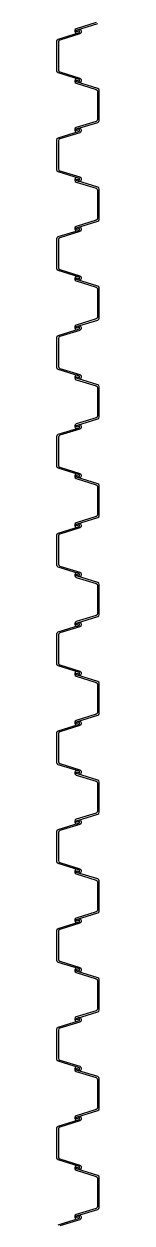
# Model space of a CAD drawing. Header units: millimetres. Extents: x -383953 to 676589, y -101685 to 196247.
# Drawn here: x 28261 to 28601, y 47163 to 56870 of the extents above; entities that cross this region are included whole.
import ezdxf

# ---------------------------------------------------------------- set-up
doc = ezdxf.new("R2010")
doc.units = ezdxf.units.MM
doc.layers.add('SHEET Pile', color=2, linetype='Continuous')

msp = doc.modelspace()

# ---------------------------------------------------------------- linework, layer by layer
at = {"layer": 'SHEET Pile'}
for points in [[(28447.2, 56789.8), (28284, 56739.8, 0.299233), (28274.2, 56724.9), (28274.2, 56496.7, 0.299233), (28284, 56481.8), (28447.5, 56431.6, -0.299233), (28457, 56417.2), (28457, 56409.8, -0.5351), (28436.5, 56396), (28420.5, 56401.7, -0.299233), (28418.7, 56404.4), (28418.7, 56411.8, -0.53937), (28422.8, 56414.5), (28440.1, 56407.1, 0.53937), (28444.2, 56409.8), (28444.2, 56417.2, 0.299233), (28442.4, 56419.9), (28271.2, 56473.4, -0.299233), (28261.5, 56488.3), (28261.5, 56733.3, -0.299233), (28271.2, 56748.2), (28442.4, 56801.7, 0.299233), (28444.2, 56804.4), (28444.2, 56811.8, 0.53937), (28440.1, 56814.5), (28422.8, 56807.1, -0.53937), (28418.7, 56809.8), (28418.7, 56817.2, -0.299233), (28420.5, 56819.9), (28436.5, 56825.6, -0.5351), (28457, 56811.8), (28457, 56804.4, -0.299233), (28447.5, 56790)], [(28578.9, 56881.8), (28415.4, 56831.6, 0.299233), (28405.9, 56817.2), (28405.9, 56809.8, 0.5351), (28426.4, 56796), (28442.4, 56801.7, 0.299233), (28444.2, 56804.4), (28444.2, 56811.8, 0.53937), (28440.1, 56814.5), (28422.8, 56807.1, -0.53937), (28418.7, 56809.8), (28418.7, 56817.2, -0.299233), (28420.5, 56819.9), (28591.7, 56873.4, 0.299233)], [(28415.7, 56389.8), (28578.9, 56339.8, -0.299233), (28588.7, 56324.9), (28588.7, 56096.7, -0.299233), (28578.9, 56081.8), (28415.4, 56031.6, 0.299233), (28405.9, 56017.2), (28405.9, 56009.8, 0.5351), (28426.4, 55996), (28442.4, 56001.7, 0.299233), (28444.2, 56004.4), (28444.2, 56011.8, 0.53937), (28440.1, 56014.5), (28422.8, 56007.1, -0.53937), (28418.7, 56009.8), (28418.7, 56017.2, -0.299233), (28420.5, 56019.9), (28591.7, 56073.4, 0.299233), (28601.5, 56088.3), (28601.5, 56333.3, 0.299233), (28591.7, 56348.2), (28420.5, 56401.7, -0.299233), (28418.7, 56404.4), (28418.7, 56411.8, -0.53937), (28422.8, 56414.5), (28440.1, 56407.1, 0.53937), (28444.2, 56409.8), (28444.2, 56417.2, 0.299233), (28442.4, 56419.9), (28426.4, 56425.6, 0.5351), (28405.9, 56411.8), (28405.9, 56404.4, 0.299233), (28415.4, 56390)], [(28447.2, 55989.8), (28284, 55939.8, 0.299233), (28274.2, 55924.9), (28274.2, 55696.7, 0.299233), (28284, 55681.8), (28447.5, 55631.6, -0.299233), (28457, 55617.2), (28457, 55609.8, -0.5351), (28436.5, 55596), (28420.5, 55601.7, -0.299233), (28418.7, 55604.4), (28418.7, 55611.8, -0.53937), (28422.8, 55614.5), (28440.1, 55607.1, 0.53937), (28444.2, 55609.8), (28444.2, 55617.2, 0.299233), (28442.4, 55619.9), (28271.2, 55673.4, -0.299233), (28261.5, 55688.3), (28261.5, 55933.3, -0.299233), (28271.2, 55948.2), (28442.4, 56001.7, 0.299233), (28444.2, 56004.4), (28444.2, 56011.8, 0.53937), (28440.1, 56014.5), (28422.8, 56007.1, -0.53937), (28418.7, 56009.8), (28418.7, 56017.2, -0.299233), (28420.5, 56019.9), (28436.5, 56025.6, -0.5351), (28457, 56011.8), (28457, 56004.4, -0.299233), (28447.5, 55990)], [(28415.7, 55589.8), (28578.9, 55539.8, -0.299233), (28588.7, 55524.9), (28588.7, 55296.7, -0.299233), (28578.9, 55281.8), (28415.4, 55231.6, 0.299233), (28405.9, 55217.2), (28405.9, 55209.8, 0.5351), (28426.4, 55196), (28442.4, 55201.7, 0.299233), (28444.2, 55204.4), (28444.2, 55211.8, 0.53937), (28440.1, 55214.5), (28422.8, 55207.1, -0.53937), (28418.7, 55209.8), (28418.7, 55217.2, -0.299233), (28420.5, 55219.9), (28591.7, 55273.4, 0.299233), (28601.5, 55288.3), (28601.5, 55533.3, 0.299233), (28591.7, 55548.2), (28420.5, 55601.7, -0.299233), (28418.7, 55604.4), (28418.7, 55611.8, -0.53937), (28422.8, 55614.5), (28440.1, 55607.1, 0.53937), (28444.2, 55609.8), (28444.2, 55617.2, 0.299233), (28442.4, 55619.9), (28426.4, 55625.6, 0.5351), (28405.9, 55611.8), (28405.9, 55604.4, 0.299233), (28415.4, 55590)], [(28447.2, 55189.8), (28284, 55139.8, 0.299233), (28274.2, 55124.9), (28274.2, 54896.7, 0.299233), (28284, 54881.8), (28447.5, 54831.6, -0.299233), (28457, 54817.2), (28457, 54809.8, -0.5351), (28436.5, 54796), (28420.5, 54801.7, -0.299233), (28418.7, 54804.4), (28418.7, 54811.8, -0.53937), (28422.8, 54814.5), (28440.1, 54807.1, 0.53937), (28444.2, 54809.8), (28444.2, 54817.2, 0.299233), (28442.4, 54819.9), (28271.2, 54873.4, -0.299233), (28261.5, 54888.3), (28261.5, 55133.3, -0.299233), (28271.2, 55148.2), (28442.4, 55201.7, 0.299233), (28444.2, 55204.4), (28444.2, 55211.8, 0.53937), (28440.1, 55214.5), (28422.8, 55207.1, -0.53937), (28418.7, 55209.8), (28418.7, 55217.2, -0.299233), (28420.5, 55219.9), (28436.5, 55225.6, -0.5351), (28457, 55211.8), (28457, 55204.4, -0.299233), (28447.5, 55190)], [(28415.7, 54789.8), (28578.9, 54739.8, -0.299233), (28588.7, 54724.9), (28588.7, 54496.7, -0.299233), (28578.9, 54481.8), (28415.4, 54431.6, 0.299233), (28405.9, 54417.2), (28405.9, 54409.8, 0.5351), (28426.4, 54396), (28442.4, 54401.7, 0.299233), (28444.2, 54404.4), (28444.2, 54411.8, 0.53937), (28440.1, 54414.5), (28422.8, 54407.1, -0.53937), (28418.7, 54409.8), (28418.7, 54417.2, -0.299233), (28420.5, 54419.9), (28591.7, 54473.4, 0.299233), (28601.5, 54488.3), (28601.5, 54733.3, 0.299233), (28591.7, 54748.2), (28420.5, 54801.7, -0.299233), (28418.7, 54804.4), (28418.7, 54811.8, -0.53937), (28422.8, 54814.5), (28440.1, 54807.1, 0.53937), (28444.2, 54809.8), (28444.2, 54817.2, 0.299233), (28442.4, 54819.9), (28426.4, 54825.6, 0.5351), (28405.9, 54811.8), (28405.9, 54804.4, 0.299233), (28415.4, 54790)], [(28447.2, 54389.8), (28284, 54339.8, 0.299233), (28274.2, 54324.9), (28274.2, 54096.7, 0.299233), (28284, 54081.8), (28447.5, 54031.6, -0.299233), (28457, 54017.2), (28457, 54009.8, -0.5351), (28436.5, 53996), (28420.5, 54001.7, -0.299233), (28418.7, 54004.4), (28418.7, 54011.8, -0.53937), (28422.8, 54014.5), (28440.1, 54007.1, 0.53937), (28444.2, 54009.8), (28444.2, 54017.2, 0.299233), (28442.4, 54019.9), (28271.2, 54073.4, -0.299233), (28261.5, 54088.3), (28261.5, 54333.3, -0.299233), (28271.2, 54348.2), (28442.4, 54401.7, 0.299233), (28444.2, 54404.4), (28444.2, 54411.8, 0.53937), (28440.1, 54414.5), (28422.8, 54407.1, -0.53937), (28418.7, 54409.8), (28418.7, 54417.2, -0.299233), (28420.5, 54419.9), (28436.5, 54425.6, -0.5351), (28457, 54411.8), (28457, 54404.4, -0.299233), (28447.5, 54390)], [(28415.7, 53989.8), (28578.9, 53939.8, -0.299233), (28588.7, 53924.9), (28588.7, 53696.7, -0.299233), (28578.9, 53681.8), (28415.4, 53631.6, 0.299233), (28405.9, 53617.2), (28405.9, 53609.8, 0.5351), (28426.4, 53596), (28442.4, 53601.7, 0.299233), (28444.2, 53604.4), (28444.2, 53611.8, 0.53937), (28440.1, 53614.5), (28422.8, 53607.1, -0.53937), (28418.7, 53609.8), (28418.7, 53617.2, -0.299233), (28420.5, 53619.9), (28591.7, 53673.4, 0.299233), (28601.5, 53688.3), (28601.5, 53933.3, 0.299233), (28591.7, 53948.2), (28420.5, 54001.7, -0.299233), (28418.7, 54004.4), (28418.7, 54011.8, -0.53937), (28422.8, 54014.5), (28440.1, 54007.1, 0.53937), (28444.2, 54009.8), (28444.2, 54017.2, 0.299233), (28442.4, 54019.9), (28426.4, 54025.6, 0.5351), (28405.9, 54011.8), (28405.9, 54004.4, 0.299233), (28415.4, 53990)], [(28447.2, 53589.8), (28284, 53539.8, 0.299233), (28274.2, 53524.9), (28274.2, 53296.7, 0.299233), (28284, 53281.8), (28447.5, 53231.6, -0.299233), (28457, 53217.2), (28457, 53209.8, -0.5351), (28436.5, 53196), (28420.5, 53201.7, -0.299233), (28418.7, 53204.4), (28418.7, 53211.8, -0.53937), (28422.8, 53214.5), (28440.1, 53207.1, 0.53937), (28444.2, 53209.8), (28444.2, 53217.2, 0.299233), (28442.4, 53219.9), (28271.2, 53273.4, -0.299233), (28261.5, 53288.3), (28261.5, 53533.3, -0.299233), (28271.2, 53548.2), (28442.4, 53601.7, 0.299233), (28444.2, 53604.4), (28444.2, 53611.8, 0.53937), (28440.1, 53614.5), (28422.8, 53607.1, -0.53937), (28418.7, 53609.8), (28418.7, 53617.2, -0.299233), (28420.5, 53619.9), (28436.5, 53625.6, -0.5351), (28457, 53611.8), (28457, 53604.4, -0.299233), (28447.5, 53590)], [(28415.7, 53189.8), (28578.9, 53139.8, -0.299233), (28588.7, 53124.9), (28588.7, 52896.7, -0.299233), (28578.9, 52881.8), (28415.4, 52831.6, 0.299233), (28405.9, 52817.2), (28405.9, 52809.8, 0.5351), (28426.4, 52796), (28442.4, 52801.7, 0.299233), (28444.2, 52804.4), (28444.2, 52811.8, 0.53937), (28440.1, 52814.5), (28422.8, 52807.1, -0.53937), (28418.7, 52809.8), (28418.7, 52817.2, -0.299233), (28420.5, 52819.9), (28591.7, 52873.4, 0.299233), (28601.5, 52888.3), (28601.5, 53133.3, 0.299233), (28591.7, 53148.2), (28420.5, 53201.7, -0.299233), (28418.7, 53204.4), (28418.7, 53211.8, -0.53937), (28422.8, 53214.5), (28440.1, 53207.1, 0.53937), (28444.2, 53209.8), (28444.2, 53217.2, 0.299233), (28442.4, 53219.9), (28426.4, 53225.6, 0.5351), (28405.9, 53211.8), (28405.9, 53204.4, 0.299233), (28415.4, 53190)], [(28447.2, 52789.8), (28284, 52739.8, 0.299233), (28274.2, 52724.9), (28274.2, 52496.7, 0.299233), (28284, 52481.8), (28447.5, 52431.6, -0.299233), (28457, 52417.2), (28457, 52409.8, -0.5351), (28436.5, 52396), (28420.5, 52401.7, -0.299233), (28418.7, 52404.4), (28418.7, 52411.8, -0.53937), (28422.8, 52414.5), (28440.1, 52407.1, 0.53937), (28444.2, 52409.8), (28444.2, 52417.2, 0.299233), (28442.4, 52419.9), (28271.2, 52473.4, -0.299233), (28261.5, 52488.3), (28261.5, 52733.3, -0.299233), (28271.2, 52748.2), (28442.4, 52801.7, 0.299233), (28444.2, 52804.4), (28444.2, 52811.8, 0.53937), (28440.1, 52814.5), (28422.8, 52807.1, -0.53937), (28418.7, 52809.8), (28418.7, 52817.2, -0.299233), (28420.5, 52819.9), (28436.5, 52825.6, -0.5351), (28457, 52811.8), (28457, 52804.4, -0.299233), (28447.5, 52790)], [(28415.7, 52389.8), (28578.9, 52339.8, -0.299233), (28588.7, 52324.9), (28588.7, 52096.7, -0.299233), (28578.9, 52081.8), (28415.4, 52031.6, 0.299233), (28405.9, 52017.2), (28405.9, 52009.8, 0.5351), (28426.4, 51996), (28442.4, 52001.7, 0.299233), (28444.2, 52004.4), (28444.2, 52011.8, 0.53937), (28440.1, 52014.5), (28422.8, 52007.1, -0.53937), (28418.7, 52009.8), (28418.7, 52017.2, -0.299233), (28420.5, 52019.9), (28591.7, 52073.4, 0.299233), (28601.5, 52088.3), (28601.5, 52333.3, 0.299233), (28591.7, 52348.2), (28420.5, 52401.7, -0.299233), (28418.7, 52404.4), (28418.7, 52411.8, -0.53937), (28422.8, 52414.5), (28440.1, 52407.1, 0.53937), (28444.2, 52409.8), (28444.2, 52417.2, 0.299233), (28442.4, 52419.9), (28426.4, 52425.6, 0.5351), (28405.9, 52411.8), (28405.9, 52404.4, 0.299233), (28415.4, 52390)], [(28447.2, 51989.8), (28284, 51939.8, 0.299233), (28274.2, 51924.9), (28274.2, 51696.7, 0.299233), (28284, 51681.8), (28447.5, 51631.6, -0.299233), (28457, 51617.2), (28457, 51609.8, -0.5351), (28436.5, 51596), (28420.5, 51601.7, -0.299233), (28418.7, 51604.4), (28418.7, 51611.8, -0.53937), (28422.8, 51614.5), (28440.1, 51607.1, 0.53937), (28444.2, 51609.8), (28444.2, 51617.2, 0.299233), (28442.4, 51619.9), (28271.2, 51673.4, -0.299233), (28261.5, 51688.3), (28261.5, 51933.3, -0.299233), (28271.2, 51948.2), (28442.4, 52001.7, 0.299233), (28444.2, 52004.4), (28444.2, 52011.8, 0.53937), (28440.1, 52014.5), (28422.8, 52007.1, -0.53937), (28418.7, 52009.8), (28418.7, 52017.2, -0.299233), (28420.5, 52019.9), (28436.5, 52025.6, -0.5351), (28457, 52011.8), (28457, 52004.4, -0.299233), (28447.5, 51990)], [(28415.7, 51589.8), (28578.9, 51539.8, -0.299233), (28588.7, 51524.9), (28588.7, 51296.7, -0.299233), (28578.9, 51281.8), (28415.4, 51231.6, 0.299233), (28405.9, 51217.2), (28405.9, 51209.8, 0.5351), (28426.4, 51196), (28442.4, 51201.7, 0.299233), (28444.2, 51204.4), (28444.2, 51211.8, 0.53937), (28440.1, 51214.5), (28422.8, 51207.1, -0.53937), (28418.7, 51209.8), (28418.7, 51217.2, -0.299233), (28420.5, 51219.9), (28591.7, 51273.4, 0.299233), (28601.5, 51288.3), (28601.5, 51533.3, 0.299233), (28591.7, 51548.2), (28420.5, 51601.7, -0.299233), (28418.7, 51604.4), (28418.7, 51611.8, -0.53937), (28422.8, 51614.5), (28440.1, 51607.1, 0.53937), (28444.2, 51609.8), (28444.2, 51617.2, 0.299233), (28442.4, 51619.9), (28426.4, 51625.6, 0.5351), (28405.9, 51611.8), (28405.9, 51604.4, 0.299233), (28415.4, 51590)], [(28447.2, 51189.8), (28284, 51139.8, 0.299233), (28274.2, 51124.9), (28274.2, 50896.7, 0.299233), (28284, 50881.8), (28447.5, 50831.6, -0.299233), (28457, 50817.2), (28457, 50809.8, -0.5351), (28436.5, 50796), (28420.5, 50801.7, -0.299233), (28418.7, 50804.4), (28418.7, 50811.8, -0.53937), (28422.8, 50814.5), (28440.1, 50807.1, 0.53937), (28444.2, 50809.8), (28444.2, 50817.2, 0.299233), (28442.4, 50819.9), (28271.2, 50873.4, -0.299233), (28261.5, 50888.3), (28261.5, 51133.3, -0.299233), (28271.2, 51148.2), (28442.4, 51201.7, 0.299233), (28444.2, 51204.4), (28444.2, 51211.8, 0.53937), (28440.1, 51214.5), (28422.8, 51207.1, -0.53937), (28418.7, 51209.8), (28418.7, 51217.2, -0.299233), (28420.5, 51219.9), (28436.5, 51225.6, -0.5351), (28457, 51211.8), (28457, 51204.4, -0.299233), (28447.5, 51190)], [(28415.7, 50789.8), (28578.9, 50739.8, -0.299233), (28588.7, 50724.9), (28588.7, 50496.7, -0.299233), (28578.9, 50481.8), (28415.4, 50431.6, 0.299233), (28405.9, 50417.2), (28405.9, 50409.8, 0.5351), (28426.4, 50396), (28442.4, 50401.7, 0.299233), (28444.2, 50404.4), (28444.2, 50411.8, 0.53937), (28440.1, 50414.5), (28422.8, 50407.1, -0.53937), (28418.7, 50409.8), (28418.7, 50417.2, -0.299233), (28420.5, 50419.9), (28591.7, 50473.4, 0.299233), (28601.5, 50488.3), (28601.5, 50733.3, 0.299233), (28591.7, 50748.2), (28420.5, 50801.7, -0.299233), (28418.7, 50804.4), (28418.7, 50811.8, -0.53937), (28422.8, 50814.5), (28440.1, 50807.1, 0.53937), (28444.2, 50809.8), (28444.2, 50817.2, 0.299233), (28442.4, 50819.9), (28426.4, 50825.6, 0.5351), (28405.9, 50811.8), (28405.9, 50804.4, 0.299233), (28415.4, 50790)], [(28447.2, 50389.8), (28284, 50339.8, 0.299233), (28274.2, 50324.9), (28274.2, 50096.7, 0.299233), (28284, 50081.8), (28447.5, 50031.6, -0.299233), (28457, 50017.2), (28457, 50009.8, -0.5351), (28436.5, 49996), (28420.5, 50001.7, -0.299233), (28418.7, 50004.4), (28418.7, 50011.8, -0.53937), (28422.8, 50014.5), (28440.1, 50007.1, 0.53937), (28444.2, 50009.8), (28444.2, 50017.2, 0.299233), (28442.4, 50019.9), (28271.2, 50073.4, -0.299233), (28261.5, 50088.3), (28261.5, 50333.3, -0.299233), (28271.2, 50348.2), (28442.4, 50401.7, 0.299233), (28444.2, 50404.4), (28444.2, 50411.8, 0.53937), (28440.1, 50414.5), (28422.8, 50407.1, -0.53937), (28418.7, 50409.8), (28418.7, 50417.2, -0.299233), (28420.5, 50419.9), (28436.5, 50425.6, -0.5351), (28457, 50411.8), (28457, 50404.4, -0.299233), (28447.5, 50390)], [(28415.7, 49989.8), (28578.9, 49939.8, -0.299233), (28588.7, 49924.9), (28588.7, 49696.7, -0.299233), (28578.9, 49681.8), (28415.4, 49631.6, 0.299233), (28405.9, 49617.2), (28405.9, 49609.8, 0.5351), (28426.4, 49596), (28442.4, 49601.7, 0.299233), (28444.2, 49604.4), (28444.2, 49611.8, 0.53937), (28440.1, 49614.5), (28422.8, 49607.1, -0.53937), (28418.7, 49609.8), (28418.7, 49617.2, -0.299233), (28420.5, 49619.9), (28591.7, 49673.4, 0.299233), (28601.5, 49688.3), (28601.5, 49933.3, 0.299233), (28591.7, 49948.2), (28420.5, 50001.7, -0.299233), (28418.7, 50004.4), (28418.7, 50011.8, -0.53937), (28422.8, 50014.5), (28440.1, 50007.1, 0.53937), (28444.2, 50009.8), (28444.2, 50017.2, 0.299233), (28442.4, 50019.9), (28426.4, 50025.6, 0.5351), (28405.9, 50011.8), (28405.9, 50004.4, 0.299233), (28415.4, 49990)], [(28447.2, 49589.8), (28284, 49539.8, 0.299233), (28274.2, 49524.9), (28274.2, 49296.7, 0.299233), (28284, 49281.8), (28447.5, 49231.6, -0.299233), (28457, 49217.2), (28457, 49209.8, -0.5351), (28436.5, 49196), (28420.5, 49201.7, -0.299233), (28418.7, 49204.4), (28418.7, 49211.8, -0.53937), (28422.8, 49214.5), (28440.1, 49207.1, 0.53937), (28444.2, 49209.8), (28444.2, 49217.2, 0.299233), (28442.4, 49219.9), (28271.2, 49273.4, -0.299233), (28261.5, 49288.3), (28261.5, 49533.3, -0.299233), (28271.2, 49548.2), (28442.4, 49601.7, 0.299233), (28444.2, 49604.4), (28444.2, 49611.8, 0.53937), (28440.1, 49614.5), (28422.8, 49607.1, -0.53937), (28418.7, 49609.8), (28418.7, 49617.2, -0.299233), (28420.5, 49619.9), (28436.5, 49625.6, -0.5351), (28457, 49611.8), (28457, 49604.4, -0.299233), (28447.5, 49590)], [(28415.7, 49189.8), (28578.9, 49139.8, -0.299233), (28588.7, 49124.9), (28588.7, 48896.7, -0.299233), (28578.9, 48881.8), (28415.4, 48831.6, 0.299233), (28405.9, 48817.2), (28405.9, 48809.8, 0.5351), (28426.4, 48796), (28442.4, 48801.7, 0.299233), (28444.2, 48804.4), (28444.2, 48811.8, 0.53937), (28440.1, 48814.5), (28422.8, 48807.1, -0.53937), (28418.7, 48809.8), (28418.7, 48817.2, -0.299233), (28420.5, 48819.9), (28591.7, 48873.4, 0.299233), (28601.5, 48888.3), (28601.5, 49133.3, 0.299233), (28591.7, 49148.2), (28420.5, 49201.7, -0.299233), (28418.7, 49204.4), (28418.7, 49211.8, -0.53937), (28422.8, 49214.5), (28440.1, 49207.1, 0.53937), (28444.2, 49209.8), (28444.2, 49217.2, 0.299233), (28442.4, 49219.9), (28426.4, 49225.6, 0.5351), (28405.9, 49211.8), (28405.9, 49204.4, 0.299233), (28415.4, 49190)], [(28447.2, 48789.8), (28284, 48739.8, 0.299233), (28274.2, 48724.9), (28274.2, 48496.7, 0.299233), (28284, 48481.8), (28447.5, 48431.6, -0.299233), (28457, 48417.2), (28457, 48409.8, -0.5351), (28436.5, 48396), (28420.5, 48401.7, -0.299233), (28418.7, 48404.4), (28418.7, 48411.8, -0.53937), (28422.8, 48414.5), (28440.1, 48407.1, 0.53937), (28444.2, 48409.8), (28444.2, 48417.2, 0.299233), (28442.4, 48419.9), (28271.2, 48473.4, -0.299233), (28261.5, 48488.3), (28261.5, 48733.3, -0.299233), (28271.2, 48748.2), (28442.4, 48801.7, 0.299233), (28444.2, 48804.4), (28444.2, 48811.8, 0.53937), (28440.1, 48814.5), (28422.8, 48807.1, -0.53937), (28418.7, 48809.8), (28418.7, 48817.2, -0.299233), (28420.5, 48819.9), (28436.5, 48825.6, -0.5351), (28457, 48811.8), (28457, 48804.4, -0.299233), (28447.5, 48790)], [(28415.7, 48389.8), (28578.9, 48339.8, -0.299233), (28588.7, 48324.9), (28588.7, 48096.7, -0.299233), (28578.9, 48081.8), (28415.4, 48031.6, 0.299233), (28405.9, 48017.2), (28405.9, 48009.8, 0.5351), (28426.4, 47996), (28442.4, 48001.7, 0.299233), (28444.2, 48004.4), (28444.2, 48011.8, 0.53937), (28440.1, 48014.5), (28422.8, 48007.1, -0.53937), (28418.7, 48009.8), (28418.7, 48017.2, -0.299233), (28420.5, 48019.9), (28591.7, 48073.4, 0.299233), (28601.5, 48088.3), (28601.5, 48333.3, 0.299233), (28591.7, 48348.2), (28420.5, 48401.7, -0.299233), (28418.7, 48404.4), (28418.7, 48411.8, -0.53937), (28422.8, 48414.5), (28440.1, 48407.1, 0.53937), (28444.2, 48409.8), (28444.2, 48417.2, 0.299233), (28442.4, 48419.9), (28426.4, 48425.6, 0.5351), (28405.9, 48411.8), (28405.9, 48404.4, 0.299233), (28415.4, 48390)], [(28447.2, 47989.8), (28284, 47939.8, 0.299233), (28274.2, 47924.9), (28274.2, 47696.7, 0.299233), (28284, 47681.8), (28447.5, 47631.6, -0.299233), (28457, 47617.2), (28457, 47609.8, -0.5351), (28436.5, 47596), (28420.5, 47601.7, -0.299233), (28418.7, 47604.4), (28418.7, 47611.8, -0.53937), (28422.8, 47614.5), (28440.1, 47607.1, 0.53937), (28444.2, 47609.8), (28444.2, 47617.2, 0.299233), (28442.4, 47619.9), (28271.2, 47673.4, -0.299233), (28261.5, 47688.3), (28261.5, 47933.3, -0.299233), (28271.2, 47948.2), (28442.4, 48001.7, 0.299233), (28444.2, 48004.4), (28444.2, 48011.8, 0.53937), (28440.1, 48014.5), (28422.8, 48007.1, -0.53937), (28418.7, 48009.8), (28418.7, 48017.2, -0.299233), (28420.5, 48019.9), (28436.5, 48025.6, -0.5351), (28457, 48011.8), (28457, 48004.4, -0.299233), (28447.5, 47990)], [(28415.7, 47589.8), (28578.9, 47539.8, -0.299233), (28588.7, 47524.9), (28588.7, 47296.7, -0.299233), (28578.9, 47281.8), (28415.4, 47231.6, 0.299233), (28405.9, 47217.2), (28405.9, 47209.8, 0.5351), (28426.4, 47196), (28442.4, 47201.7, 0.299233), (28444.2, 47204.4), (28444.2, 47211.8, 0.53937), (28440.1, 47214.5), (28422.8, 47207.1, -0.53937), (28418.7, 47209.8), (28418.7, 47217.2, -0.299233), (28420.5, 47219.9), (28591.7, 47273.4, 0.299233), (28601.5, 47288.3), (28601.5, 47533.3, 0.299233), (28591.7, 47548.2), (28420.5, 47601.7, -0.299233), (28418.7, 47604.4), (28418.7, 47611.8, -0.53937), (28422.8, 47614.5), (28440.1, 47607.1, 0.53937), (28444.2, 47609.8), (28444.2, 47617.2, 0.299233), (28442.4, 47619.9), (28426.4, 47625.6, 0.5351), (28405.9, 47611.8), (28405.9, 47604.4, 0.299233), (28415.4, 47590)], [(28271.2, 47148.2), (28442.4, 47201.7, 0.299233), (28444.2, 47204.4), (28444.2, 47211.8, 0.53937), (28440.1, 47214.5), (28422.8, 47207.1, -0.53937), (28418.7, 47209.8), (28418.7, 47217.2, -0.299233), (28420.5, 47219.9), (28436.5, 47225.6, -0.5351), (28457, 47211.8), (28457, 47204.4, -0.299233), (28447.5, 47190)], [(28447.2, 47189.8), (28284, 47139.8, 0.299233)]]:
    msp.add_lwpolyline(points, format="xyb", dxfattribs=at)

doc.saveas('drawing.dxf')
